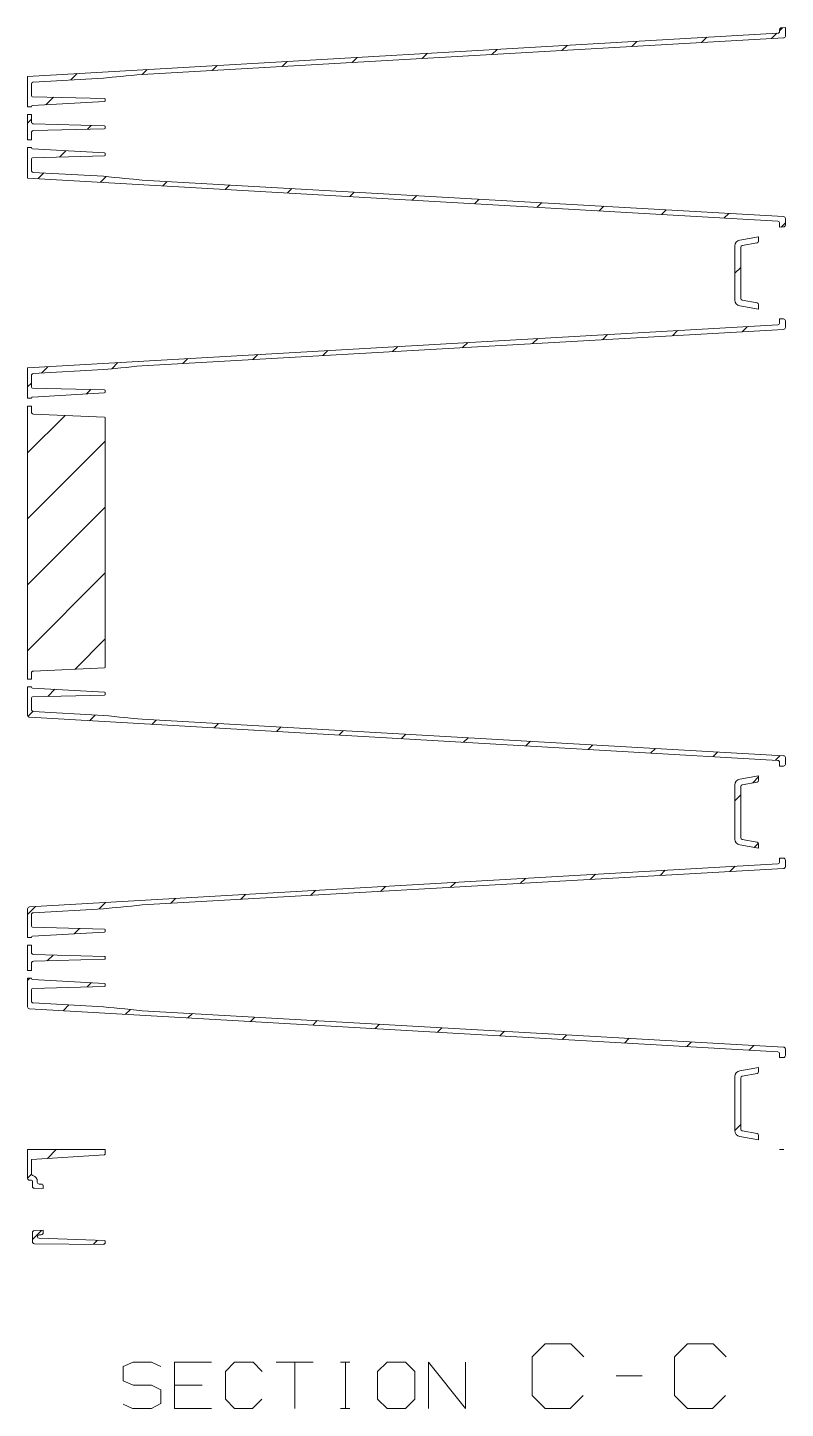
# Model space of a CAD drawing. Header units: millimetres. Extents: x 0 to 2941, y -405 to 1422.
# Drawn here: x 1967 to 2357, y 0 to 711 of the extents above; entities that cross this region are included whole.
import ezdxf

# ---------------------------------------------------------------- set-up
doc = ezdxf.new("R2010")
doc.units = ezdxf.units.MM
doc.layers.add('FINE', color=9, linetype='Continuous')

msp = doc.modelspace()

# ---------------------------------------------------------------- linework, layer by layer
at = {"layer": 'FINE', "lineweight": 9}
for p, q in [((2354.54, 710.59), (2356.57, 710.66)), ((2356.57, 706.34), (2356.57, 710.66)), ((1966.57, 685.54), (2352.63, 707.77)), ((2025.57, 686.6), (2355.63, 705.34)), ((2277.5, 700.9), (2280.2, 703.6)), ((2313.48, 702.94), (2316.21, 705.67)), ((2349.47, 704.99), (2352.23, 707.75)), ((2353.57, 709.09), (2355.09, 710.61)), ((2353.57, 708.77), (2353.57, 709.59)), ((2169.55, 694.77), (2172.16, 697.38)), ((2205.53, 696.81), (2208.17, 699.45)), ((2241.51, 698.86), (2244.18, 701.53)), ((2061.59, 688.64), (2064.11, 691.16)), ((2097.58, 690.68), (2100.13, 693.23)), ((2133.56, 692.73), (2136.14, 695.31)), ((1969.51, 682.61), (2005.57, 684.66)), ((1988.77, 683.7), (1992.08, 687.01)), ((2025.61, 686.6), (2028.1, 689.09)), ((1968.57, 675.62), (1968.57, 681.61)), ((1969.04, 670.53), (2006.1, 672.64)), ((1969.06, 675.12), (2006.08, 674.15)), ((1976, 670.93), (1979.91, 674.84)), ((2006.57, 673.13), (2006.57, 673.65)), ((1966.57, 661.5), (1968.57, 663.5)), ((2006.08, 660.15), (1969.55, 661.11)), ((1969.55, 657.67), (2006.08, 658.63)), ((1997.41, 658.4), (1999.34, 660.33)), ((2006.57, 659.13), (2006.57, 659.65)), ((2006.1, 646.15), (1969.04, 648.25)), ((1983.04, 644.02), (1986.28, 647.27)), ((1968.57, 637.17), (1968.57, 643.16)), ((2006.08, 644.63), (1969.06, 643.66)), ((2006.57, 645.13), (2006.57, 645.65)), ((2352.63, 611.01), (1966.57, 633.24)), ((2005.57, 634.12), (1969.51, 636.17)), ((1971.94, 632.93), (1974.88, 635.87)), ((2004.03, 631.08), (2006.94, 633.99)), ((2355.63, 613.44), (2025.57, 632.19)), ((2036.13, 629.23), (2038.35, 631.46)), ((2068.22, 627.39), (2070.47, 629.64)), ((2100.31, 625.54), (2102.59, 627.81)), ((2132.41, 623.69), (2134.71, 625.99)), ((2164.5, 621.84), (2166.82, 624.17)), ((2196.59, 619.99), (2198.94, 622.34)), ((2228.69, 618.15), (2231.06, 620.52)), ((2260.78, 616.3), (2263.17, 618.69)), ((2292.87, 614.45), (2295.29, 616.87)), ((2324.97, 612.6), (2327.41, 615.05)), ((2356.57, 609.09), (2356.57, 612.45)), ((2353.57, 608.02), (2353.57, 610.01)), ((2355.61, 608.09), (2353.57, 608.02)), ((2354.35, 608.04), (2356.57, 610.27)), ((2330.57, 570.45), (2330.57, 598.34)), ((2333.05, 601.29), (2342.82, 603.01)), ((2333.57, 597.5), (2333.57, 571.29)), ((2342, 599.82), (2334.4, 598.48)), ((2342.82, 603.01), (2342.82, 600.81)), ((2330.57, 584.27), (2333.57, 587.27)), ((2334.4, 570.3), (2342, 568.96)), ((2342.82, 565.77), (2333.05, 567.49)), ((2342.82, 567.98), (2342.82, 565.77)), ((1966.57, 535.54), (2352.63, 557.77)), ((2025.57, 536.6), (2355.63, 555.34)), ((2298.39, 552.09), (2301.11, 554.8)), ((2334.38, 554.13), (2337.12, 556.88)), ((2353.57, 560.77), (2355.61, 560.69)), ((2353.57, 558.77), (2353.57, 560.77)), ((2356.57, 556.34), (2356.57, 559.7)), ((2190.44, 545.96), (2193.06, 548.58)), ((2226.42, 548), (2229.08, 550.66)), ((2262.41, 550.04), (2265.09, 552.73)), ((2046.5, 537.78), (2049.01, 540.29)), ((2082.48, 539.83), (2085.02, 542.36)), ((2118.47, 541.87), (2121.04, 544.44)), ((2154.45, 543.91), (2157.05, 546.51)), ((1966.57, 535.54), (1966.57, 519.89)), ((1969.51, 532.61), (2005.57, 534.66)), ((1973.68, 532.85), (1976.98, 536.14)), ((2009.85, 535.07), (2012.99, 538.22)), ((1966.57, 525.74), (1968.57, 527.74)), ((1968.57, 525.62), (1968.57, 531.61)), ((1968.57, 519.89), (1966.57, 519.89)), ((1968.57, 519.89), (1968.57, 520.03)), ((1969.04, 520.53), (2006.1, 522.64)), ((1969.06, 525.12), (2006.08, 524.15)), ((1996.89, 522.11), (1999.11, 524.34)), ((2006.57, 523.13), (2006.57, 523.65)), ((1966.57, 515.89), (1968.57, 515.89)), ((1968.57, 512.76), (1968.57, 515.89)), ((2006.09, 510.17), (1969.53, 511.76)), ((1966.57, 491.8), (1985.83, 511.05)), ((2006.57, 509.67), (2006.57, 381.61)), ((1966.57, 457.86), (2006.57, 497.86)), ((1966.57, 423.91), (2006.57, 463.91)), ((1966.57, 389.97), (2006.57, 429.97)), ((1990.99, 380.46), (2006.57, 396.03)), ((1968.57, 378.52), (1968.57, 375.39)), ((1969.53, 379.52), (2006.09, 381.11)), ((1968.57, 371.39), (1968.57, 371.25)), ((2006.1, 368.65), (1969.04, 370.75)), ((1976.9, 366.36), (1980.63, 370.09)), ((1968.57, 365.66), (1968.57, 359.67)), ((2006.08, 367.13), (1969.06, 366.16)), ((2006.57, 367.63), (2006.57, 368.15)), ((1966.71, 356.17), (1969.26, 358.72)), ((2352.63, 333.51), (1967.51, 355.68)), ((2005.57, 356.62), (1969.51, 358.67)), ((1998.39, 353.91), (2001.34, 356.86)), ((2355.63, 335.94), (2025.57, 354.69)), ((2030.48, 352.06), (2032.7, 354.28)), ((2062.57, 350.21), (2064.82, 352.46)), ((2094.67, 348.36), (2096.94, 350.63)), ((2126.76, 346.52), (2129.06, 348.81)), ((2158.85, 344.67), (2161.17, 346.99)), ((2190.95, 342.82), (2193.29, 345.16)), ((2223.04, 340.97), (2225.41, 343.34)), ((2255.13, 339.12), (2257.52, 341.52)), ((2287.23, 337.28), (2289.64, 339.69)), ((2319.32, 335.43), (2321.76, 337.87)), ((2351.41, 333.58), (2353.88, 336.04)), ((2356.57, 331.59), (2356.57, 334.95)), ((2353.57, 330.52), (2353.57, 332.51)), ((2355.61, 330.59), (2353.57, 330.52)), ((2330.57, 292.95), (2330.57, 320.84)), ((2333.05, 323.79), (2342.82, 325.51)), ((2333.57, 320), (2333.57, 293.79)), ((2342, 322.32), (2334.4, 320.98)), ((2339.76, 321.93), (2342.82, 324.99)), ((2342.82, 325.51), (2342.82, 323.31)), ((2330.57, 312.74), (2333.57, 315.74)), ((2334.4, 292.8), (2342, 291.46)), ((2342.82, 288.27), (2333.05, 289.99)), ((2340.46, 288.69), (2342.71, 290.94)), ((2342.82, 290.48), (2342.82, 288.27)), ((1967.51, 258.1), (2352.63, 280.27)), ((2025.57, 259.1), (2355.63, 277.84)), ((2328.04, 276.27), (2330.79, 279.01)), ((2353.57, 283.27), (2355.61, 283.19)), ((2353.57, 281.27), (2353.57, 283.27)), ((2356.57, 278.84), (2356.57, 282.2)), ((2184.11, 268.1), (2186.73, 270.72)), ((2220.09, 270.14), (2222.74, 272.79)), ((2256.08, 272.18), (2258.76, 274.87)), ((2292.06, 274.23), (2294.77, 276.94)), ((2076.15, 261.97), (2078.68, 264.5)), ((2112.14, 264.01), (2114.7, 266.57)), ((2148.12, 266.05), (2150.71, 268.65)), ((1966.57, 254.21), (1970.64, 258.28)), ((1966.57, 257.1), (1966.57, 242.39)), ((1969.51, 255.11), (2005.57, 257.16)), ((2003.34, 257.03), (2006.66, 260.35)), ((2040.17, 259.92), (2042.67, 262.43)), ((1968.57, 254.11), (1968.57, 248.12)), ((1968.57, 242.39), (1966.57, 242.39)), ((1968.57, 242.53), (1968.57, 242.39)), ((1969.04, 243.03), (2006.1, 245.14)), ((1969.06, 247.62), (2006.08, 246.65)), ((1990.56, 244.25), (1993.29, 246.99)), ((2006.57, 245.63), (2006.57, 246.15)), ((1966.57, 238.39), (1968.57, 238.39)), ((1968.57, 238.39), (1968.57, 234.61)), ((1968.57, 229.17), (1968.57, 225.39)), ((2006.08, 232.65), (1969.55, 233.61)), ((2006.08, 231.13), (1969.55, 230.17)), ((1976.66, 230.36), (1979.65, 233.35)), ((2006.57, 231.63), (2006.57, 232.15)), ((1966.57, 220.27), (1967.69, 221.39)), ((1968.57, 221.39), (1968.57, 221.25)), ((2006.1, 218.65), (1969.04, 220.75)), ((1968.57, 215.66), (1968.57, 209.67)), ((2006.08, 217.13), (1969.06, 216.16)), ((1997.14, 216.89), (1999.28, 219.03)), ((2006.57, 217.63), (2006.57, 218.15)), ((2005.57, 206.62), (1969.51, 208.67)), ((1984.93, 204.68), (1987.87, 207.63)), ((2352.63, 183.51), (1967.51, 205.68)), ((2017.02, 202.83), (2019.46, 205.28)), ((2355.63, 185.94), (2025.57, 204.69)), ((2049.11, 200.99), (2051.35, 203.22)), ((2081.21, 199.14), (2083.47, 201.4)), ((2113.3, 197.29), (2115.58, 199.58)), ((2145.39, 195.44), (2147.7, 197.75)), ((2177.49, 193.59), (2179.82, 195.93)), ((2209.58, 191.75), (2211.94, 194.1)), ((2241.67, 189.9), (2244.05, 192.28)), ((2273.77, 188.05), (2276.17, 190.46)), ((2305.86, 186.2), (2308.29, 188.63)), ((2337.95, 184.36), (2340.41, 186.81)), ((2356.57, 181.59), (2356.57, 184.95)), ((2353.57, 180.52), (2353.57, 182.51)), ((2355.61, 180.59), (2353.57, 180.52)), ((2330.57, 142.95), (2330.57, 170.84)), ((2333.05, 173.79), (2342.82, 175.51)), ((2342, 172.32), (2334.4, 170.98)), ((2342.82, 175.51), (2342.82, 173.31)), ((2333.57, 170), (2333.57, 143.79)), ((2330.57, 143.03), (2333.57, 146.03)), ((2334.4, 142.8), (2342, 141.46)), ((2342.82, 138.27), (2333.05, 139.99)), ((2342.82, 140.48), (2342.82, 138.27)), ((1966.57, 133.16), (2006.57, 133.16)), ((1966.57, 133.16), (1966.57, 118.42)), ((1968.57, 128.14), (2006.08, 130.46)), ((1968.57, 128.14), (1968.57, 120.77)), ((1976.78, 128.65), (1981.28, 133.16)), ((2006.57, 133.16), (2006.57, 131.65)), ((2353.57, 133.16), (2353.57, 133.27)), ((2353.57, 133.27), (2355.61, 133.19)), ((2353.57, 133.16), (2355.84, 133.16)), ((2354.64, 133.16), (2354.66, 133.18)), ((1966.57, 118.44), (1968.61, 120.49)), ((1968.58, 117.4), (1967.55, 117.42)), ((1969.07, 116.9), (1969.07, 114.27)), ((1971.57, 116.9), (1971.57, 116.46)), ((1972.54, 115.46), (1973.61, 115.42)), ((1969.07, 87), (1973.71, 91.64)), ((1969.07, 90.51), (1969.07, 85.71)), ((1973.61, 89.36), (1972.54, 89.32)), ((1972.54, 87.58), (2006.09, 86.41)), ((2000.53, 84.52), (2002.54, 86.53)), ((2006.57, 85.91), (2006.57, 85.49)), ((1970.06, 84.71), (2005.57, 84.4)), ((2005.57, 84.49), (2005.57, 84.4)), ((2005.57, 84.49), (2005.61, 84.49)), ((2113.52, 23.75), (2094.52, 23.75)), ((2104.02, 23.75), (2104.02, 0)), ((2127.67, 23.75), (2132.42, 23.75)), ((2130.17, 23.75), (2130.17, 0)), ((2282.83, 16.8), (2269.53, 16.8)), ((2056.47, 12), (2042.22, 12)), ((2127.67, 0), (2132.42, 0))]:
    msp.add_line(p, q, dxfattribs=at)
for points in [[(2352.63, 707.77, 0.397242), (2353.57, 708.77)], [(2354.54, 710.59, 0.40387), (2353.57, 709.59)], [(2355.63, 705.34, 0.397808), (2356.57, 706.34)], [(1969.51, 682.61, 0.397705), (1968.57, 681.61)], [(1968.57, 675.62, 0.406669), (1969.06, 675.12)], [(1969.04, 670.53, 0.397613), (1968.57, 670.03)], [(2006.57, 673.65, 0.406563), (2006.08, 674.15)], [(2006.1, 672.64, 0.397824), (2006.57, 673.13)], [(1968.57, 662.11, 0.406566), (1969.55, 661.11)], [(1969.55, 657.67, 0.40649), (1968.57, 656.67)], [(2006.57, 659.65, 0.406463), (2006.08, 660.15)], [(2006.08, 658.63, 0.406643), (2006.57, 659.13)], [(1968.57, 648.75, 0.39789), (1969.04, 648.25)], [(1969.06, 643.66, 0.406337), (1968.57, 643.16)], [(2006.08, 644.63, 0.407016), (2006.57, 645.13)], [(2006.57, 645.65, 0.397678), (2006.1, 646.15)], [(1968.57, 637.17, 0.397737), (1969.51, 636.17)], [(2356.57, 612.45, 0.397634), (2355.63, 613.44)], [(2353.57, 610.01, 0.397473), (2352.63, 611.01)], [(2355.61, 608.09, 0.403974), (2356.57, 609.09)], [(2333.05, 601.29, 0.363958), (2330.57, 598.34)], [(2334.4, 598.48, 0.363993), (2333.57, 597.5)], [(2342, 599.82, 0.36384), (2342.82, 600.81)], [(2330.57, 570.45, 0.363982), (2333.05, 567.49)], [(2333.57, 571.29, 0.364021), (2334.4, 570.3)], [(2342.82, 567.98, 0.363904), (2342, 568.96)], [(2352.63, 557.77, 0.397242), (2353.57, 558.77)], [(2356.57, 559.7, 0.403978), (2355.61, 560.69)], [(2355.63, 555.34, 0.397619), (2356.57, 556.34)], [(1969.51, 532.61, 0.397755), (1968.57, 531.61)], [(1968.57, 525.62, 0.406669), (1969.06, 525.12)], [(1969.04, 520.53, 0.397513), (1968.57, 520.03)], [(2006.57, 523.65, 0.406563), (2006.08, 524.15)], [(2006.1, 522.64, 0.397724), (2006.57, 523.13)], [(1968.57, 512.76, 0.401528), (1969.53, 511.76)], [(2006.57, 509.67, 0.401475), (2006.09, 510.17)], [(1969.53, 379.52, 0.401413), (1968.57, 378.52)], [(2006.09, 381.11, 0.401285), (2006.57, 381.61)], [(1968.57, 371.25, 0.39789), (1969.04, 370.75)], [(1969.06, 366.16, 0.406337), (1968.57, 365.66)], [(2006.08, 367.13, 0.406543), (2006.57, 367.63)], [(2006.57, 368.15, 0.397579), (2006.1, 368.65)], [(1966.57, 356.68, 0.39747), (1967.51, 355.68)], [(1968.57, 359.67, 0.397687), (1969.51, 358.67)], [(2356.57, 334.95, 0.397684), (2355.63, 335.94)], [(2353.57, 332.51, 0.397523), (2352.63, 333.51)], [(2355.61, 330.59, 0.403974), (2356.57, 331.59)], [(2333.05, 323.79, 0.363958), (2330.57, 320.84)], [(2334.4, 320.98, 0.363993), (2333.57, 320)], [(2342, 322.32, 0.364039), (2342.82, 323.31)], [(2330.57, 292.95, 0.363966), (2333.05, 289.99)], [(2333.57, 293.79, 0.363972), (2334.4, 292.8)], [(2342.82, 290.48, 0.363953), (2342, 291.46)], [(2352.63, 280.27, 0.39743), (2353.57, 281.27)], [(2356.57, 282.2, 0.403928), (2355.61, 283.19)], [(2355.63, 277.84, 0.397619), (2356.57, 278.84)], [(1967.51, 258.1, 0.397672), (1966.57, 257.1)], [(1969.51, 255.11, 0.397755), (1968.57, 254.11)], [(1968.57, 248.12, 0.406669), (1969.06, 247.62)], [(1969.04, 243.03, 0.397413), (1968.57, 242.53)], [(2006.57, 246.15, 0.406463), (2006.08, 246.65)], [(2006.1, 245.14, 0.397724), (2006.57, 245.63)], [(1968.57, 234.61, 0.406566), (1969.55, 233.61)], [(1969.55, 230.17, 0.40649), (1968.57, 229.17)], [(2006.57, 232.15, 0.406563), (2006.08, 232.65)], [(2006.08, 231.13, 0.406643), (2006.57, 231.63)], [(1968.57, 221.25, 0.39779), (1969.04, 220.75)], [(1969.06, 216.16, 0.406437), (1968.57, 215.66)], [(2006.08, 217.13, 0.406543), (2006.57, 217.63)], [(2006.57, 218.15, 0.397579), (2006.1, 218.65)], [(1966.57, 206.68, 0.39747), (1967.51, 205.68)], [(1968.57, 209.67, 0.397737), (1969.51, 208.67)], [(2356.57, 184.95, 0.397684), (2355.63, 185.94)], [(2353.57, 182.51, 0.397473), (2352.63, 183.51)], [(2355.61, 180.59, 0.404111), (2356.57, 181.59)], [(2333.05, 173.79, 0.364008), (2330.57, 170.84)], [(2334.4, 170.98, 0.363993), (2333.57, 170)], [(2342, 172.32, 0.364238), (2342.82, 173.31)], [(2330.57, 142.95, 0.363966), (2333.05, 139.99)], [(2333.57, 143.79, 0.364021), (2334.4, 142.8)], [(2342.82, 140.48, 0.363904), (2342, 141.46)], [(2355.84, 133.16, 0.060337), (2355.61, 133.19)], [(1966.57, 118.42, 0.409133), (1967.55, 117.42)], [(1968.57, 120.77, 0.342046), (1969.32, 119.8)], [(1969.07, 116.9, 0.409335), (1968.58, 117.4)], [(1969.07, 114.27, 0.403978), (1970.04, 113.27)], [(1971.57, 116.9, 0.342014), (1969.32, 119.8)], [(1971.57, 116.46, 0.403978), (1972.54, 115.46)], [(1974.57, 114.43, 0.404082), (1973.61, 115.42)], [(1970.04, 91.51, 0.403974), (1969.07, 90.51)], [(1969.07, 85.71, 0.411631), (1970.06, 84.71)], [(1972.54, 89.32, 0.366735), (1971.58, 88.45)], [(1971.58, 88.45, 0.366595), (1972.54, 87.58)], [(1973.61, 89.36, 0.404014), (1974.57, 90.36)], [(2005.61, 84.49, 0.403974), (2006.57, 85.49)], [(2006.57, 85.91, 0.403978), (2006.09, 86.41)]]:
    msp.add_lwpolyline(points, format="xyb", dxfattribs=at)
for points in [[(1966.57, 685.54), (1966.57, 669.89), (1968.57, 669.89), (1968.57, 670.03)], [(2005.57, 684.66), (2010.06, 685.09), (2014.55, 685.53), (2017.31, 685.8), (2020.06, 686.06), (2022.82, 686.33), (2025.57, 686.6)], [(1968.57, 662.11), (1968.57, 665.89), (1966.57, 665.89), (1966.57, 652.89), (1968.57, 652.89), (1968.57, 656.67)], [(1968.57, 648.75), (1968.57, 648.89), (1966.57, 648.89), (1966.57, 633.24)], [(2025.57, 632.19), (2021.08, 632.62), (2016.59, 633.06), (2013.83, 633.32), (2011.08, 633.59), (2008.33, 633.86), (2005.57, 634.12)], [(2005.57, 534.66), (2010.06, 535.09), (2014.55, 535.53), (2017.31, 535.8), (2020.06, 536.06), (2022.82, 536.33), (2025.57, 536.6)], [(1966.57, 515.89), (1966.57, 375.39), (1968.57, 375.39)], [(1968.57, 371.39), (1966.57, 371.39), (1966.57, 356.68)], [(2025.57, 354.69), (2021.08, 355.12), (2016.59, 355.56), (2013.83, 355.82), (2011.08, 356.09), (2008.33, 356.36), (2005.57, 356.62)], [(2005.57, 257.16), (2010.06, 257.59), (2014.55, 258.03), (2017.31, 258.3), (2020.06, 258.56), (2022.82, 258.83), (2025.57, 259.1)], [(1966.57, 238.39), (1966.57, 225.39), (1968.57, 225.39)], [(1968.57, 221.39), (1966.57, 221.39), (1966.57, 206.68)], [(2025.57, 204.69), (2021.08, 205.12), (2016.59, 205.56), (2013.83, 205.82), (2011.08, 206.09), (2008.33, 206.36), (2005.57, 206.62)], [(2006.08, 130.46), (2006.43, 130.82), (2006.57, 131.65)], [(1970.04, 113.27), (1974.57, 113.11), (1974.57, 114.43)], [(1974.57, 90.36), (1974.57, 91.67), (1970.04, 91.51)], [(2252.52, 6.65), (2245.87, 0), (2232.92, 0), (2226.27, 6.65), (2226.27, 26.6), (2232.92, 33.25), (2246.22, 33.25), (2252.87, 26.6)], [(2325.74, 6.65), (2319.09, 0), (2306.14, 0), (2299.49, 6.65), (2299.49, 26.6), (2306.14, 33.25), (2319.44, 33.25), (2326.09, 26.6)], [(2015.82, 2.25), (2020.57, 0), (2030.32, 0), (2035.07, 2.5), (2035.07, 9.5), (2030.32, 12), (2020.82, 12), (2015.82, 14.25), (2015.82, 21.5), (2020.82, 23.75), (2030.32, 23.75), (2035.07, 21.5)], [(2061.22, 0), (2042.22, 0), (2042.22, 23.75), (2061.22, 23.75)], [(2087.12, 4.75), (2082.37, 0), (2073.12, 0), (2068.37, 4.75), (2068.37, 19), (2073.12, 23.75), (2082.62, 23.75), (2087.37, 19)], [(2172.97, 0), (2172.97, 23.75), (2191.97, 0), (2191.97, 23.75)]]:
    msp.add_lwpolyline(points, dxfattribs=at)
msp.add_lwpolyline([(2151.57, 0), (2161.07, 0), (2165.82, 4.75), (2165.82, 19), (2161.07, 23.75), (2151.57, 23.75), (2146.57, 19), (2146.57, 4.75)], close=True, dxfattribs=at)

doc.saveas('drawing.dxf')
